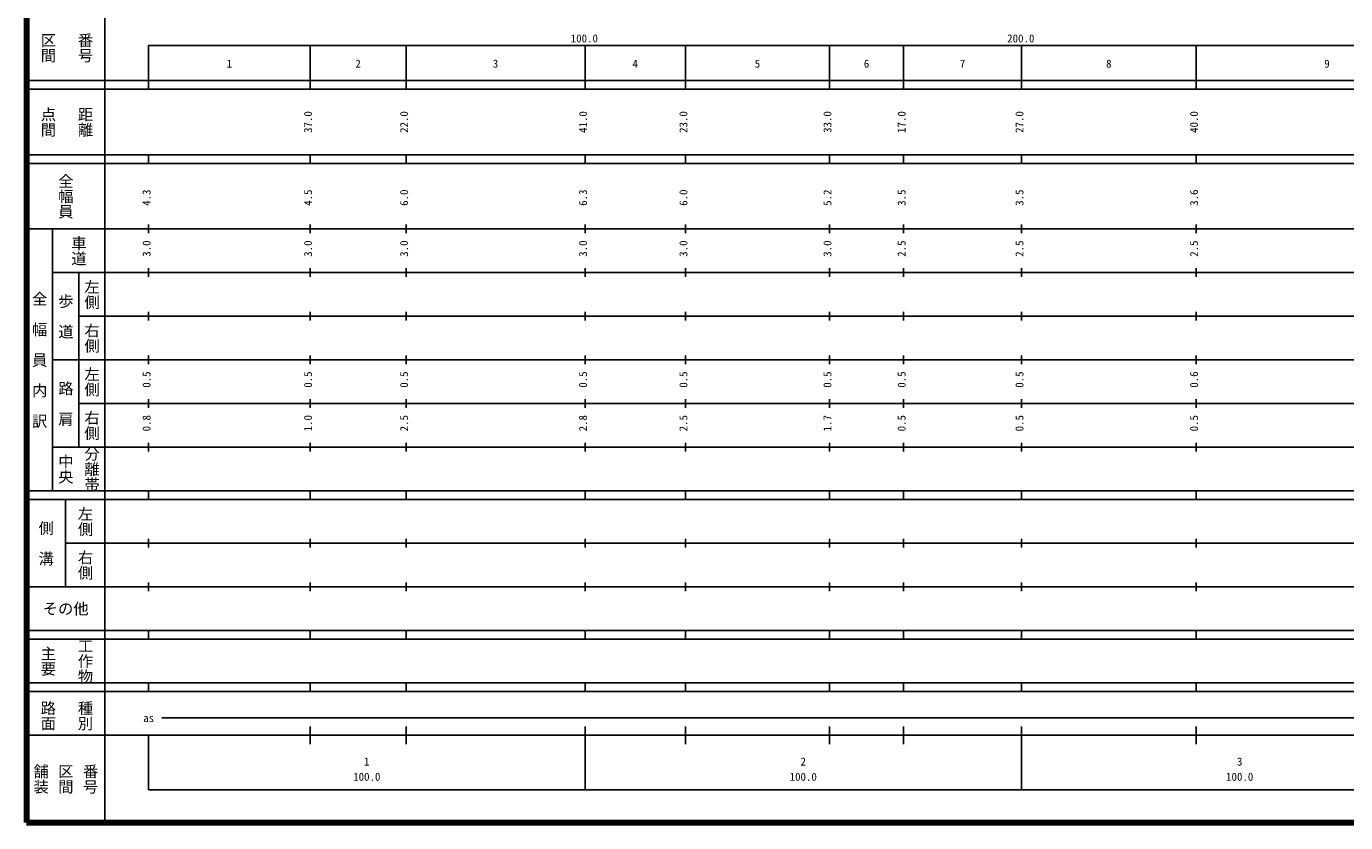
# Model space of a CAD drawing. Units: millimetres on the paper, enlarged 1000 times. Extents: x 40000 to 680000, y 20000 to 380000.
# Drawn here: x 40000 to 342268, y 20000 to 202409 of the extents above; entities that cross this region are included whole.
import ezdxf
from ezdxf.enums import TextEntityAlignment as Align

# ---------------------------------------------------------------- set-up
doc = ezdxf.new("R2010")
doc.units = ezdxf.units.MM
doc.header["$LTSCALE"] = 1000
doc.layers.add('M-TTL', color=2, linetype='Continuous', lineweight=140)
doc.layers.add('M-TTL-BAND', color=7, linetype='Continuous', lineweight=25)
doc.styles.add('@ＭＳ ゴシック', font='')
doc.styles.add('ＭＳ ゴシック', font='')
doc.styles.get('@ＭＳ ゴシック').set_extended_font_data('@MS Gothic')
doc.styles.get('ＭＳ ゴシック').set_extended_font_data('MS Gothic')

msp = doc.modelspace()

# ---------------------------------------------------------------- linework, layer by layer
at = {"layer": 'M-TTL'}
for p, q in [((40000, 380000), (40000, 20000)), ((40000, 20000), (680000, 20000))]:
    msp.add_line(p, q, dxfattribs=at)
at = {"layer": 'M-TTL-BAND'}
for p, q in [((58000, 370000), (58000, 20000)), ((68000, 198000), (579000, 198000)), ((68000, 198000), (68000, 188000)), ((105000, 188000), (105000, 198000)), ((127000, 188000), (127000, 198000)), ((168000, 188000), (168000, 198000)), ((191000, 188000), (191000, 198000)), ((224000, 188000), (224000, 198000)), ((241000, 188000), (241000, 198000)), ((268000, 188000), (268000, 198000)), ((308000, 188000), (308000, 198000)), ((40000, 190000), (579000, 190000)), ((40000, 188000), (579000, 188000)), ((40000, 173000), (579000, 173000)), ((68000, 171000), (68000, 173000)), ((105000, 171000), (105000, 173000)), ((127000, 171000), (127000, 173000)), ((168000, 171000), (168000, 173000)), ((191000, 171000), (191000, 173000)), ((224000, 171000), (224000, 173000)), ((241000, 171000), (241000, 173000)), ((268000, 171000), (268000, 173000)), ((308000, 171000), (308000, 173000)), ((40000, 171000), (579000, 171000)), ((40000, 156000), (579000, 156000)), ((46000, 96000), (46000, 156000)), ((68000, 155000), (68000, 157000)), ((105000, 155000), (105000, 157000)), ((127000, 155000), (127000, 157000)), ((168000, 155000), (168000, 157000)), ((191000, 155000), (191000, 157000)), ((224000, 155000), (224000, 157000)), ((241000, 155000), (241000, 157000)), ((268000, 155000), (268000, 157000)), ((308000, 155000), (308000, 157000)), ((46000, 146000), (579000, 146000)), ((52000, 146000), (52000, 106000)), ((68000, 145000), (68000, 147000)), ((105000, 145000), (105000, 147000)), ((127000, 145000), (127000, 147000)), ((168000, 145000), (168000, 147000)), ((191000, 145000), (191000, 147000)), ((224000, 145000), (224000, 147000)), ((241000, 145000), (241000, 147000)), ((268000, 145000), (268000, 147000)), ((308000, 145000), (308000, 147000)), ((68000, 135000), (68000, 137000)), ((105000, 135000), (105000, 137000)), ((127000, 135000), (127000, 137000)), ((168000, 135000), (168000, 137000)), ((191000, 135000), (191000, 137000)), ((224000, 135000), (224000, 137000)), ((241000, 135000), (241000, 137000)), ((268000, 135000), (268000, 137000)), ((308000, 135000), (308000, 137000)), ((52000, 136000), (579000, 136000)), ((68000, 125000), (68000, 127000)), ((105000, 125000), (105000, 127000)), ((127000, 125000), (127000, 127000)), ((168000, 125000), (168000, 127000)), ((191000, 125000), (191000, 127000)), ((224000, 125000), (224000, 127000)), ((241000, 125000), (241000, 127000)), ((268000, 125000), (268000, 127000)), ((308000, 125000), (308000, 127000)), ((46000, 126000), (579000, 126000)), ((52000, 116000), (579000, 116000)), ((68000, 115000), (68000, 117000)), ((105000, 115000), (105000, 117000)), ((127000, 115000), (127000, 117000)), ((168000, 115000), (168000, 117000)), ((191000, 115000), (191000, 117000)), ((224000, 115000), (224000, 117000)), ((241000, 115000), (241000, 117000)), ((268000, 115000), (268000, 117000)), ((308000, 115000), (308000, 117000)), ((46000, 106000), (579000, 106000)), ((68000, 105000), (68000, 107000)), ((105000, 105000), (105000, 107000)), ((127000, 105000), (127000, 107000)), ((168000, 105000), (168000, 107000)), ((191000, 105000), (191000, 107000)), ((224000, 105000), (224000, 107000)), ((241000, 105000), (241000, 107000)), ((268000, 105000), (268000, 107000)), ((308000, 105000), (308000, 107000)), ((40000, 96000), (579000, 96000)), ((40000, 94000), (579000, 94000)), ((49000, 94000), (49000, 74000)), ((68000, 94000), (68000, 96000)), ((105000, 94000), (105000, 96000)), ((127000, 94000), (127000, 96000)), ((168000, 94000), (168000, 96000)), ((191000, 94000), (191000, 96000)), ((224000, 94000), (224000, 96000)), ((241000, 94000), (241000, 96000)), ((268000, 94000), (268000, 96000)), ((308000, 94000), (308000, 96000)), ((68000, 83000), (68000, 85000)), ((105000, 83000), (105000, 85000)), ((127000, 83000), (127000, 85000)), ((168000, 83000), (168000, 85000)), ((191000, 83000), (191000, 85000)), ((224000, 83000), (224000, 85000)), ((241000, 83000), (241000, 85000)), ((268000, 83000), (268000, 85000)), ((308000, 83000), (308000, 85000)), ((49000, 84000), (579000, 84000)), ((40000, 74000), (579000, 74000)), ((68000, 73000), (68000, 75000)), ((105000, 73000), (105000, 75000)), ((127000, 73000), (127000, 75000)), ((168000, 73000), (168000, 75000)), ((191000, 73000), (191000, 75000)), ((224000, 73000), (224000, 75000)), ((241000, 73000), (241000, 75000)), ((268000, 73000), (268000, 75000)), ((308000, 73000), (308000, 75000)), ((40000, 64000), (579000, 64000)), ((68000, 62000), (68000, 64000)), ((105000, 62000), (105000, 64000)), ((127000, 62000), (127000, 64000)), ((168000, 62000), (168000, 64000)), ((191000, 62000), (191000, 64000)), ((224000, 62000), (224000, 64000)), ((241000, 62000), (241000, 64000)), ((268000, 62000), (268000, 64000)), ((308000, 62000), (308000, 64000)), ((40000, 62000), (579000, 62000)), ((40000, 52000), (579000, 52000)), ((68000, 50000), (68000, 52000)), ((105000, 50000), (105000, 52000)), ((127000, 50000), (127000, 52000)), ((168000, 50000), (168000, 52000)), ((191000, 50000), (191000, 52000)), ((224000, 50000), (224000, 52000)), ((241000, 50000), (241000, 52000)), ((268000, 50000), (268000, 52000)), ((308000, 50000), (308000, 52000)), ((40000, 50000), (579000, 50000)), ((71000, 44000), (439500, 44000)), ((40000, 40000), (579000, 40000)), ((68000, 40000), (68000, 27500)), ((105000, 38000), (105000, 42000)), ((127000, 38000), (127000, 42000)), ((168000, 27500), (168000, 42000)), ((191000, 38000), (191000, 42000)), ((224000, 38000), (224000, 42000)), ((241000, 38000), (241000, 42000)), ((268000, 27500), (268000, 42000)), ((308000, 38000), (308000, 42000)), ((68000, 27500), (579000, 27500))]:
    msp.add_line(p, q, dxfattribs=at)

# ---------------------------------------------------------------- texts
at = {"layer": 'M-TTL-BAND', "style": '@ＭＳ ゴシック'}
for s, p in [('区間', (45000, 197500)), ('番号', (53500, 197500)), ('点間', (45000, 180500)), ('距離', (53500, 180500)), ('全幅員', (49000, 163500)), ('車道', (52000, 151000)), ('左側', (55000, 141000)), ('全\u3000幅\u3000員\u3000内\u3000訳', (43000, 126000)), ('歩\u3000道', (49000, 136000)), ('右側', (55000, 131000)), ('左側', (55000, 121000)), ('路\u3000肩', (49000, 116000)), ('右側', (55000, 111000)), ('分離帯', (55000, 101000)), ('中央', (49000, 101000)), ('左側', (53500, 89000)), ('側\u3000溝', (44500, 84000)), ('右側', (53500, 79000)), ('工作物', (53500, 57000)), ('主要', (45000, 57000)), ('路面', (45000, 44500)), ('種別', (53500, 44500)), ('舗装', (43333, 30000)), ('番号', (54667, 30000)), ('区間', (49000, 30000))]:
    msp.add_text(s, height=2566, rotation=270, dxfattribs=at).set_placement(p, align=Align.MIDDLE_CENTER)
at = {"layer": 'M-TTL-BAND', "style": 'ＭＳ ゴシック'}
for s, p in [('100.0', (167844, 198195)), ('200.0', (267844, 198195)), ('1', (86500, 192405)), ('2', (116000, 192405)), ('3', (147500, 192405)), ('4', (179500, 192405)), ('5', (207500, 192405)), ('6', (232500, 192405)), ('7', (254500, 192405)), ('8', (288000, 192405)), ('9', (338000, 192405)), ('as', (68000, 42500)), ('1', (118000, 32523)), ('2', (218000, 32523)), ('3', (318000, 32523)), ('100.0', (118000, 29033)), ('100.0', (218000, 29033)), ('100.0', (318000, 29033))]:
    msp.add_text(s, height=1833, dxfattribs=at).set_placement(p, align=Align.BOTTOM_CENTER)
for s, p in [('37.0', (106000, 180500)), ('22.0', (128000, 180500)), ('41.0', (169000, 180500)), ('23.0', (192000, 180500)), ('33.0', (225000, 180500)), ('17.0', (242000, 180500)), ('27.0', (269000, 180500)), ('40.0', (309000, 180500)), ('4.3', (69000, 163174)), ('4.5', (106000, 163174)), ('6.0', (128000, 163174)), ('6.3', (169000, 163174)), ('6.0', (192000, 163174)), ('5.2', (225000, 163174)), ('3.5', (242000, 163174)), ('3.5', (269000, 163174)), ('3.6', (309000, 163174)), ('3.0', (69000, 151500)), ('3.0', (106000, 151500)), ('3.0', (128000, 151500)), ('3.0', (169000, 151500)), ('3.0', (192000, 151500)), ('3.0', (225000, 151500)), ('2.5', (242000, 151500)), ('2.5', (269000, 151500)), ('2.5', (309000, 151500)), ('0.5', (69000, 121500)), ('0.5', (106000, 121500)), ('0.5', (128000, 121500)), ('0.5', (169000, 121500)), ('0.5', (192000, 121500)), ('0.5', (225000, 121500)), ('0.5', (242000, 121500)), ('0.5', (269000, 121500)), ('0.6', (309000, 121500)), ('0.8', (69000, 111500)), ('1.0', (106000, 111500)), ('2.5', (128000, 111500)), ('2.8', (169000, 111500)), ('2.5', (192000, 111500)), ('1.7', (225000, 111500)), ('0.5', (242000, 111500)), ('0.5', (269000, 111500)), ('0.5', (309000, 111500))]:
    msp.add_text(s, height=1833, rotation=90, dxfattribs=at).set_placement(p, align=Align.BOTTOM_CENTER)
msp.add_text('その他', height=2566, dxfattribs=at).set_placement((49000, 69000), align=Align.MIDDLE_CENTER)

doc.saveas('drawing.dxf')
